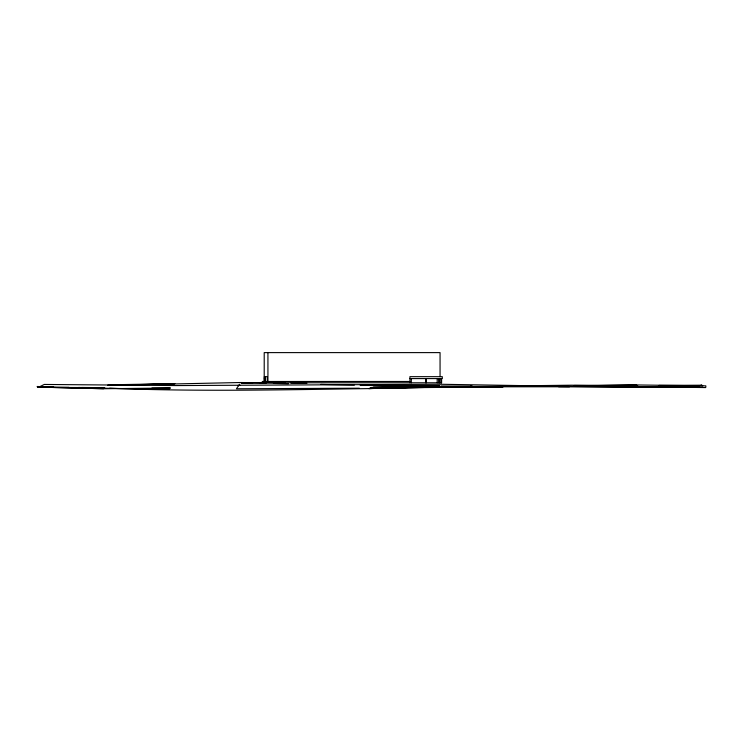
<?xml version="1.0" encoding="UTF-8"?>
<svg xmlns="http://www.w3.org/2000/svg" width="743" height="743" viewBox="0 0 743 743"><rect width="100%" height="100%" fill="white"/><g stroke="black" fill="none" stroke-linecap="round" stroke-linejoin="round"><path stroke-width="1.11" d="M239.571 384.233L236.441 388.775L359.38 388.208M41.757 386.611L37.15 386.499L38.46 387.317L44.264 384.447L176.026 385.571L440.673 384.261L573.54 386.444L640.002 386.787L705.794 385.831L705.85 386.945L705.618 387.577L638.757 386.666M238.066 385.617L240.268 385.357M260.087 383.054L262.288 382.794L262.288 381.475L264.638 381.475L264.638 382.794M261.49 383.044L266.096 382.794L266.096 381.475M109.676 388.227C195.985 391.747 282.359 389.843 368.686 388.589L378.976 388.208M385.831 387.948L398.397 387.474M368.686 388.589L381.382 388.227M385.998 388.097L407.926 387.465M369.28 388.543L423.575 387.484M433.968 387.279L503.16 386.769L369.884 388.115L417.965 387.474M108.394 384.818L174.902 383.676L107.54 385.385L240.565 382.515L285.182 383.016M433.29 387.205L470.254 386.824L470.756 386.128L472.251 386.221L441.045 385.988M573.819 385.756L636.184 384.948L702.804 385.793L701.169 385.004M505.351 385.998L571.33 385.199L637.903 386.091M69.043 387.363L37.986 387.103L103.611 388.728L170.426 388.032L151.897 388.078M699.228 386.759L634.364 387.437L558.56 386.731M573.791 385.775L636.927 385.264L574.311 385.468M659.022 385.413L701.875 385.208M504.841 386.341L438.574 386.564L371.667 385.589M264.369 378.586L265.065 378.586M409.969 378.586L442.289 378.586L442.289 376.673L409.922 376.673L409.96 382.794M409.96 381.475L265.4 381.475L265.4 382.794M252.648 383.007L241.094 382.766L441.611 382.794L441.602 378.586M373.441 385.849L439.68 385.868L360.141 385.236M501.971 386.787L569.5 386.778M241.094 382.766L266.096 382.794M473.375 386.731L502.565 386.787M38.46 387.317L104.707 387.66L81.702 387.465M407.526 385.747L372.856 385.496L439.15 386.434L418.393 385.998M290.894 383.082L306.915 383.258M103.258 388.217L169.348 389.406M382.636 385.236L408.009 385.775M273.452 383.444L288.479 383.75M320.837 384.419L354.355 385.115M47.506 386.741L53.264 386.88M78.582 387.465L83.179 387.577M37.41 387.075L103.611 388.728M441.277 378.586L441.268 382.794M441.063 378.586L441.036 382.794M440.06 376.673L440.06 352.609L264.211 352.609L264.211 381.475M439.15 378.586L439.187 382.794M439.011 378.586L439.011 382.794M437.2 378.586L437.2 382.794M426.352 378.586L426.306 382.794M425.665 378.586L425.72 382.794M411.288 378.586L411.353 382.794M267.935 352.609L267.935 381.475M267.276 381.475L267.276 376.673L264.341 376.673L264.369 382.794M265.167 378.586L265.149 382.794M265.093 376.673L265.065 382.794M264.666 376.673L264.666 378.586"/></g></svg>
